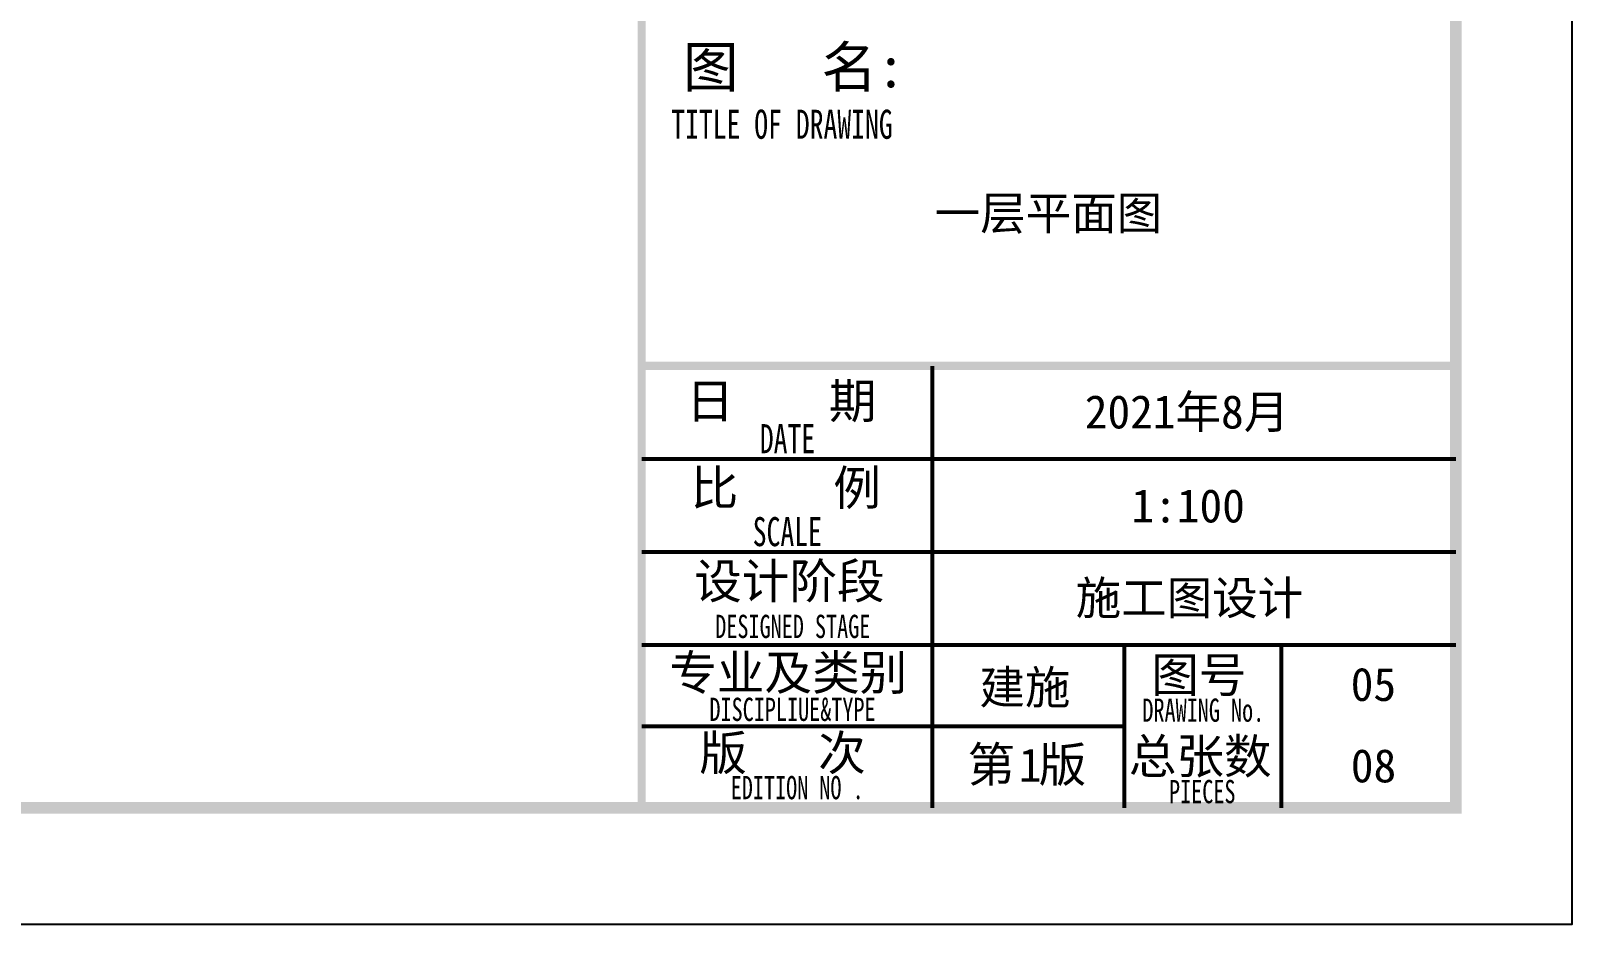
# Model space of a CAD drawing. Extents: x 1188826 to 1909461, y 608442 to 1651179.
# Drawn here: x 1852300 to 1865551, y 1129719 to 1137400 of the extents above; entities that cross this region are included whole.
import ezdxf

# ---------------------------------------------------------------- set-up
doc = ezdxf.new("R2010")
doc.units = 0
doc.header["$LTSCALE"] = 1000
doc.header["$MEASUREMENT"] = 0
doc.layers.add('WALL', color=9, linetype='Continuous', lineweight=40)
doc.layers.add('图签', color=147, linetype='Continuous', lineweight=18)
doc.layers.add('图框', color=140, linetype='Continuous')
doc.layers.add('图签文字', color=147, linetype='Continuous')
doc.styles.add('宋体', font='', dxfattribs={"height": 50})
doc.styles.add('建筑图签-1', font='simhei.ttf', dxfattribs={"width": 0.7})
doc.styles.get('宋体').set_extended_font_data('SimSun')

# ---------------------------------------------------------------- blocks, each defined once
blk = doc.blocks.new('21414122312')
at = {"layer": '图框'}
for points, const_width in [([(0, 0), (0, 40000)], 70), ([(0, 3800), (7000, 3800)], 70), ([(2500, 1400), (2500, 3800)], 35), ([(0, 3000), (7000, 3000)], 35), ([(0, 2200), (7000, 2200)], 35), ([(0, 1400), (7000, 1400)], 35), ([(0, 1400), (6500, 1400)], 35), ([(2500, 0), (2500, 1400)], 35), ([(4150, 0), (4150, 1400)], 35), ([(4150, 0), (4150, 1400)], 35), ([(4150, 0), (4150, 1400)], 35), ([(5500, 0), (5500, 1400)], 35), ([(0, 700), (4150, 700)], 35)]:
    blk.add_lwpolyline(points, dxfattribs=dict(at, const_width=const_width))
at = {"layer": '图框', "style": '建筑图签-1', "width": 0.7}
for s, height, p in [('DATE', 250, (1016, 3049)), ('SCALE', 250, (955, 2250)), ('DESIGNED STAGE', 200, (633, 1460)), ('DISCIPLIUE&TYPE', 200, (583, 747)), ('DRAWING No.', 200, (4305, 740)), ('EDITION NO .', 200, (766, 74)), ('PIECES', 200, (4534, 40))]:
    blk.add_text(s, height=height, dxfattribs=at).set_placement(p)
at = {"layer": '图签', "color": 2, "style": '宋体'}
for s, height, p in [('2021年8月', 286.7, (3810, 3262)), ('施工图设计', 286.7, (3732, 1662)), ('建施', 286.7, (2904, 893)), ('1', 287, (3243, 225)), ('08', 286.7, (6097, 219))]:
    blk.add_text(s, height=height, dxfattribs=at).set_placement(p)
at = {"layer": '图签文字', "color": 7, "style": '建筑图签-1'}
for s, height, p in [('图   名:', 350, (355, 6195)), ('日    期', 300, (384, 3349)), ('比    例', 300, (422, 2602)), ('设计阶段', 300, (452, 1800)), ('专业及类别', 300, (238, 1013)), ('图号', 300, (4381, 994)), ('版   次 ', 300, (496, 323)), ('第 版', 300, (2801, 223)), ('总张数', 300, (4188, 294))]:
    blk.add_text(s, height=height, dxfattribs=at).set_placement(p)
at = {"layer": '图签文字', "style": '建筑图签-1', "width": 0.7}
blk.add_text('TITLE OF DRAWING', height=250, dxfattribs=at).set_placement((254, 5753))

msp = doc.modelspace()

# ---------------------------------------------------------------- linework, layer by layer
at = {"layer": '图框'}
msp.add_lwpolyline([(1791251, 1129719), (1865551, 1129719), (1865551, 1171719), (1791251, 1171719)], close=True, dxfattribs=at)
at = {"layer": '图框', "const_width": 100}
msp.add_lwpolyline([(1793751, 1130719), (1864551, 1130719), (1864551, 1170719), (1793751, 1170719)], close=True, dxfattribs=at)

# ---------------------------------------------------------------- block references
at = {"layer": 'WALL'}
msp.add_blockref('21414122312', (1857551, 1130719), dxfattribs=at)

# ---------------------------------------------------------------- texts
at = {"layer": '图签', "color": 2, "style": '宋体'}
for s, p in [('一层平面图', (1860071, 1135689)), ('1:100', (1861762, 1133173)), ('05', (1863647, 1131638))]:
    msp.add_text(s, height=286.7, dxfattribs=at).set_placement(p)

doc.saveas('drawing.dxf')
